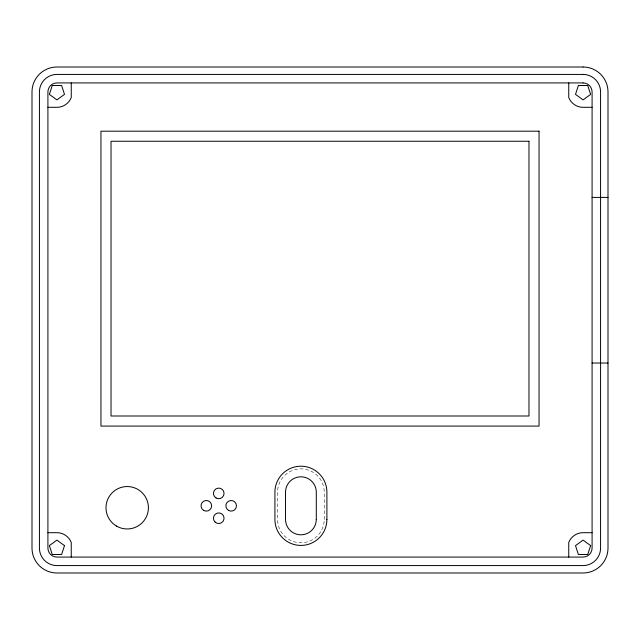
<?xml version="1.0" encoding="UTF-8"?>
<svg xmlns="http://www.w3.org/2000/svg" width="640" height="640" viewBox="0 0 640 640"><rect width="100%" height="100%" fill="white"/><g stroke="black" fill="none" stroke-linecap="round" stroke-linejoin="round"><path stroke-width="0.48" stroke-dasharray="3.2 2.4" d="M324.24 519.44L324.24 492.192A23.336 23.336 0 0 0 300.904 468.856A23.336 23.336 0 0 0 277.568 492.192L277.568 519.44A23.336 23.336 0 0 0 300.904 542.776A23.336 23.336 0 0 0 324.24 519.44"/><path stroke-width="0.96" d="M47.912 107.312L56.928 107.312A15.384 15.384 0 0 0 71.248 97.544L71.248 82.92M592.088 107.312L583.072 107.312A15.384 15.384 0 0 1 568.752 97.544L568.752 82.92M592.088 197.408L608 197.408M592.088 363.032L608 363.032M47.912 532.688L56.928 532.688A15.384 15.384 0 0 1 71.248 542.456L71.248 557.08M592.088 532.688L583.072 532.688A15.384 15.384 0 0 0 568.752 542.456L568.752 557.08M52.248 85.496L49.36 94.392L56.928 99.888L64.496 94.392L61.608 85.496L52.248 85.496M64.496 545.608L61.608 554.504L52.248 554.504L49.36 545.608L56.928 540.112L64.496 545.608M578.392 85.496L575.504 94.392L583.072 99.888L590.64 94.392L587.744 85.496L578.392 85.496M590.64 545.608L587.744 554.504L578.392 554.504L575.504 545.608L583.072 540.112L590.64 545.608M583.072 67.008L56.928 67.008A24.928 24.928 0 0 0 32 91.936L32 548.064A24.928 24.928 0 0 0 56.928 572.992L583.072 572.992A24.928 24.928 0 0 0 608 548.064L608 91.936A24.928 24.928 0 0 0 583.072 67.008M583.072 74.432L56.928 74.432A17.504 17.504 0 0 0 39.424 91.936L39.424 548.064A17.504 17.504 0 0 0 56.928 565.568L583.072 565.568A17.504 17.504 0 0 0 600.576 548.064L600.576 91.936A17.504 17.504 0 0 0 583.072 74.432M583.072 82.92L56.928 82.92A9.016 9.016 0 0 0 47.912 91.936L47.912 548.064A9.016 9.016 0 0 0 56.928 557.08L583.072 557.08A9.016 9.016 0 0 0 592.088 548.064L592.088 91.936A9.016 9.016 0 0 0 583.072 82.92M539.048 131.184L100.952 131.184L100.952 426.08L539.048 426.08L539.048 131.184M528.976 141.256L111.024 141.256L111.024 416L528.976 416L528.976 141.256M326.896 519.44L326.896 492.192A25.992 25.992 0 0 0 300.904 466.2A25.992 25.992 0 0 0 274.92 492.192L274.92 519.44A25.992 25.992 0 0 0 300.904 545.424A25.992 25.992 0 0 0 326.896 519.44M316.288 519.44L316.288 492.192A15.384 15.384 0 0 0 300.904 476.808A15.384 15.384 0 0 0 285.528 492.192L285.528 519.44A15.384 15.384 0 0 0 300.904 534.816A15.384 15.384 0 0 0 316.288 519.44M116.6 526.128A21.216 21.216 0 0 0 148.416 507.76A21.216 21.216 0 0 0 116.6 489.384A21.216 21.216 0 0 0 116.6 526.128M216.096 497.992A5.304 5.304 0 0 0 224.056 493.4A5.304 5.304 0 0 0 216.096 488.808A5.304 5.304 0 0 0 216.096 497.992M203.68 510.408A5.304 5.304 0 0 0 211.64 505.816A5.304 5.304 0 0 0 203.68 501.224A5.304 5.304 0 0 0 203.68 510.408M228.512 510.408A5.304 5.304 0 0 0 236.464 505.816A5.304 5.304 0 0 0 228.512 501.224A5.304 5.304 0 0 0 228.512 510.408M215 521.976A5.304 5.304 0 0 0 223.872 519.6A5.304 5.304 0 0 0 217.376 513.104A5.304 5.304 0 0 0 215 521.976"/></g></svg>
